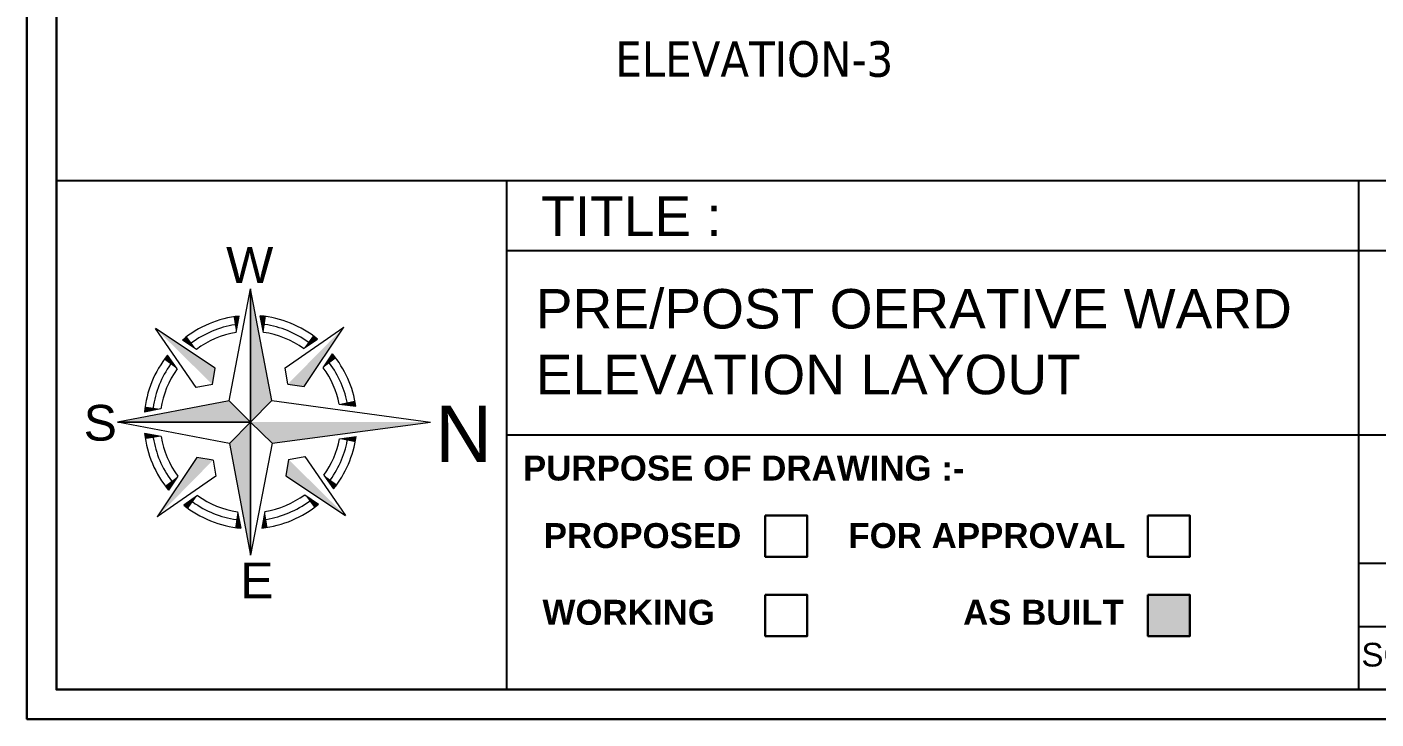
# Model space of a CAD drawing. Header units: millimetres. Extents: x 3552052 to 4144896, y -707811 to -630695.
# Drawn here: x 3650201 to 3657791, y -704298 to -700406 of the extents above; entities that cross this region are included whole.
import ezdxf
from ezdxf.enums import TextEntityAlignment as Align

# ---------------------------------------------------------------- set-up
doc = ezdxf.new("R2010")
doc.units = ezdxf.units.MM
doc.header["$LTSCALE"] = 6
doc.header["$MEASUREMENT"] = 0
doc.layers.get('0').update_dxf_attribs({"linetype": 'CONTINUOUS', "lineweight": 0})
for name, color, linetype, lineweight in [('0.0', 8, 'CONTINUOUS', 0), ('formate text', 8, 'CONTINUOUS', 0), ('MEP_HVAC_TEXT', 7, 'CONTINUOUS', 0), ('TITLE', 7, 'CONTINUOUS', 0)]:
    doc.layers.add(name, color=color, linetype=linetype, lineweight=lineweight)
doc.styles.add('Annotation', font='tahoma.ttf')
doc.styles.add('ARIAL', font='arial.ttf')
doc.styles.add('FORMATE', font='arialbd.ttf')
doc.styles.add('style3', font='arialbd.ttf')

# ---------------------------------------------------------------- blocks, each defined once
blk = doc.blocks.new('A$C4A7C6C7E')
at = {"layer": 'TITLE', "color": 8, "lineweight": 5}
for p, q in [((-4207, 4144), (0, 26095)), ((0, 26095), (0, 0)), ((0, 0), (0, 26095)), ((4144, 4207), (0, 26095)), ((-2825, 17519), (-2234, 20757)), ((2559, 17560), (1919, 20788)), ((6781, 10622), (18312, 18592)), ((10518, 6941), (18312, 18592)), ((-6941, 10518), (-18592, 18312)), ((-10622, 6781), (-18592, 18312)), ((-10607, 14226), (-13343, 16056)), ((10390, 14385), (13098, 16257)), ((14226, 10607), (16056, 13343)), ((-14385, 10390), (-16257, 13098)), ((7325, 7437), (6781, 10622)), ((-7437, 7325), (-6941, 10518)), ((-7437, 7325), (-10622, 6781)), ((7325, 7437), (10518, 6941)), ((-4207, 4144), (-26095, 0)), ((-4207, 4144), (0, 0)), ((0, 0), (-4207, 4144)), ((0, 0), (4144, 4207)), ((4144, 4207), (0, 0)), ((17394, 3514), (20646, 3095)), ((17394, 3514), (20646, 3095)), ((0, 0), (-26095, 0)), ((-26095, 0), (0, 0)), ((-4144, -4207), (-26095, 0)), ((-17560, 2559), (-20788, 1919)), ((0, 0), (-4144, -4207)), ((-4144, -4207), (0, 0)), ((0, 0), (4207, -4144)), ((4207, -4144), (0, 0)), ((0, 0), (0, -26095)), ((0, -26095), (0, 0)), ((-17519, -2825), (-20757, -2234)), ((-4144, -4207), (0, -26095)), ((4207, -4144), (0, -26095)), ((17433, -3312), (20680, -2857)), ((17433, -3312), (20680, -2857)), ((17434, -3310), (20680, -2857)), ((-10518, -6941), (-18312, -18592)), ((-7325, -7437), (-10518, -6941)), ((-7325, -7437), (-6781, -10622)), ((7437, -7325), (6941, -10518)), ((7437, -7325), (10622, -6781)), ((10622, -6781), (18592, -18312)), ((6941, -10518), (18592, -18312)), ((14385, -10390), (16257, -13098)), ((-6781, -10622), (-18312, -18592)), ((-14226, -10607), (-16056, -13343)), ((-10390, -14385), (-13098, -16257)), ((10607, -14226), (13343, -16056)), ((-2559, -17560), (-1919, -20788)), ((2825, -17519), (2234, -20757))]:
    blk.add_line(p, q, dxfattribs=at)
at = {"layer": 'TITLE', "color": 5}
for p in [(4144, 4207), (4207, -4144)]:
    blk.add_line(p, (35289, 0), dxfattribs=at)
at = {"layer": 'TITLE', "color": 8, "lineweight": 5}
for radius, start, end in [(20877, 96.14269, 129.72625), (19311, 99.1612, 126.70773), (20877, 51.14269, 84.72625), (19311, 54.16121, 81.70773), (17745, 99.1612, 126.70773), (17745, 54.16121, 81.70773), (20877, 8.52692, 39.72625), (20877, 141.14269, 174.72625), (19311, 144.16121, 171.70773), (17745, 11.42181, 36.70773), (19311, 9.85136, 36.70773), (17745, 144.16121, 171.70773), (20877, 186.14269, 219.72625), (19311, 189.1612, 216.70773), (17745, 189.1612, 216.70773), (17745, 324.16121, 349.24868), (19311, 324.16121, 350.81434), (20877, 321.14269, 352.1348), (19311, 234.16121, 261.70773), (17745, 234.16121, 261.70773), (17745, 279.1612, 306.70773), (19311, 279.1612, 306.70773), (20877, 231.14269, 264.72625), (20877, 276.14269, 309.72625)]:
    blk.add_arc((0, 0), radius, start, end, dxfattribs=at)
for points in [[(0, 26095), (4144, 4207), (0, 0)], [(-3324, 20610), (-2234, 20757), (-2825, 17519)], [(3011, 20658), (1919, 20788), (2559, 17560)], [(18312, 18592), (10518, 6941), (7325, 7437)], [(-18592, 18312), (-6941, 10518), (-7437, 7325)], [(-13343, 16056), (-12479, 16737), (-10607, 14226)], [(13098, 16257), (12223, 16924), (10390, 14385)], [(16056, 13343), (16737, 12479), (14226, 10607)], [(-16257, 13098), (-16924, 12223), (-14385, 10390)], [(-26095, 0), (-4207, 4144), (0, 0)], [(-20658, 3011), (-20788, 1919), (-17560, 2559)], [(20646, 3095), (20457, 4167), (17394, 3514)], [(0, -26095), (-4144, -4207), (0, 0)], [(-20610, -3324), (-20757, -2234), (-17519, -2825)], [(20680, -2857), (20503, -3930), (17433, -3312)], [(-18312, -18592), (-10518, -6941), (-7325, -7437)], [(18592, -18312), (6941, -10518), (7437, -7325)], [(16257, -13098), (16924, -12223), (14385, -10390)], [(-16056, -13343), (-16737, -12479), (-14226, -10607)], [(-13098, -16257), (-12223, -16924), (-10390, -14385)], [(13343, -16056), (12479, -16737), (10607, -14226)], [(-3011, -20658), (-1919, -20788), (-2559, -17560)], [(3324, -20610), (2234, -20757), (2825, -17519)]]:
    blk.add_solid(points, dxfattribs=at)
at = {"layer": 'TITLE', "color": 5}
blk.add_solid([(35289, 0), (4207, -4144), (0, 0)], dxfattribs=at)

msp = doc.modelspace()

# ---------------------------------------------------------------- hatches: boundary and pattern name
at = {"layer": 'MEP_HVAC_TEXT', "lineweight": -3}
h = msp.add_hatch(color=1, dxfattribs=at)
h.dxf.hatch_style = 1
h.paths.add_polyline_path([(3656508.1, -703599.8), (3656508.1, -703831.1), (3656744, -703831.1), (3656744, -703599.8)])

# ---------------------------------------------------------------- linework, layer by layer
at = {"lineweight": -3}
for p, q in [((3666034.8, -701270.9), (3650366.4, -701270.9)), ((3650366.4, -704131.8), (3650366.4, -701270.9)), ((3657694, -704131.8), (3657694, -701270.9))]:
    msp.add_line(p, q, dxfattribs=at)
at = {"color": 7, "lineweight": 30}
msp.add_line((3666034.8, -704131.8), (3657694, -704131.8), dxfattribs=at)
for points in [[(3666200.6, -681655.2), (3666200.6, -704297.7), (3650200.6, -704297.7), (3650200.6, -681655.2)], [(3666034.8, -681821.1), (3666034.8, -704131.8), (3650366.4, -704131.8), (3650366.4, -681821.1)]]:
    msp.add_lwpolyline(points, close=True, dxfattribs=at)
at = {"layer": '0.0', "color": 7, "lineweight": 30, "elevation": -88.8}
for points in [[(3654355.1, -703153.8), (3654591, -703153.8), (3654591, -703385), (3654355.1, -703385)], [(3656508.1, -703153.8), (3656744, -703153.8), (3656744, -703385), (3656508.1, -703385)], [(3654355.1, -703599.8), (3654591, -703599.8), (3654591, -703831.1), (3654355.1, -703831.1)], [(3656508.1, -703599.8), (3656744, -703599.8), (3656744, -703831.1), (3656508.1, -703831.1)]]:
    msp.add_lwpolyline(points, close=True, dxfattribs=at)
at = {"layer": 'MEP_HVAC_TEXT', "lineweight": -3}
for p, q in [((3652899, -701270.9), (3652899, -704131.8)), ((3657694, -701665.2), (3652899, -701665.2)), ((3661862.6, -701665.2), (3657694, -701665.2)), ((3657694, -702701), (3652899, -702701)), ((3661862.6, -702701.4), (3657690.3, -702701)), ((3657694, -703421.7), (3661862.6, -703421.7)), ((3657694, -703776.8), (3661862.6, -703776.8))]:
    msp.add_line(p, q, dxfattribs=at)

# ---------------------------------------------------------------- block references
at = {"layer": 'TITLE', "lineweight": -3, "extrusion": (1.31196e-09, -7.57547e-09, 1), "xscale": 0.02871866335126396, "yscale": 0.02871866335126396, "zscale": 0.02871866335126396}
msp.add_blockref('A$C4A7C6C7E', (3651458.5, -702627.6, 0), dxfattribs=at)

# ---------------------------------------------------------------- texts
at = {"lineweight": -3, "insert": (3656209.3, -700485.9), "char_height": 200, "width": 2697.906, "attachment_point": 3, "style": 'Annotation'}
msp.add_mtext('\\pxql;ELEVATION-3', dxfattribs=at)
at = {"layer": 'formate text', "color": 7, "lineweight": 30, "ltscale": 100, "style": 'style3'}
msp.add_text('PURPOSE OF DRAWING :-', height=140.445, dxfattribs=at).set_placement((3652991.2, -702956.5, -88.8))
at = {"layer": 'formate text', "color": 7, "lineweight": 30, "style": 'FORMATE'}
for s, height, p in [('PROPOSED ', 140.44, (3654274.7, -703336.3, -88.8)), ('FOR APPROVAL', 140.445, (3656380.9, -703336.3, -88.8)), ('WORKING', 140.44, (3654071, -703767.8, -88.8)), ('AS BUILT', 140.44, (3656372.3, -703767.8, -88.8))]:
    msp.add_text(s, height=height, dxfattribs=at).set_placement(p, align=Align.RIGHT)
at = {"layer": 'TITLE', "color": 7, "lineweight": 30, "style": 'ARIAL'}
for s, height, p in [('TITLE :', 221.93, (3653093.6, -701580.7)), ('W', 201, (3651321.3, -701844.8, 0)), ('S', 201, (3650519.5, -702732.2, 0)), ('E', 201, (3651400.4, -703618.6, 0))]:
    msp.add_text(s, height=height, dxfattribs=at).set_placement(p)
at = {"layer": 'TITLE', "color": 5, "lineweight": -3, "style": 'ARIAL'}
msp.add_text('N', height=317.1, rotation=180, dxfattribs=at).set_placement((3652817.3, -702534.7, 0))
at = {"layer": 'TITLE', "color": 7, "lineweight": 30, "style": 'ARIAL'}
msp.add_text('SCALE', height=133.16, dxfattribs=at).set_placement((3658014.3, -703935.9), align=Align.MIDDLE_CENTER)
at = {"layer": 'TITLE', "color": 7, "lineweight": 30, "insert": (3653063.5, -701879.6), "char_height": 221.928, "attachment_point": 1, "style": 'ARIAL'}
msp.add_mtext_dynamic_manual_height_columns('PRE/POST OERATIVE WARD ELEVATION LAYOUT', width=4283.139, gutter_width=8.88, heights=[0], dxfattribs=at)

doc.saveas('drawing.dxf')
